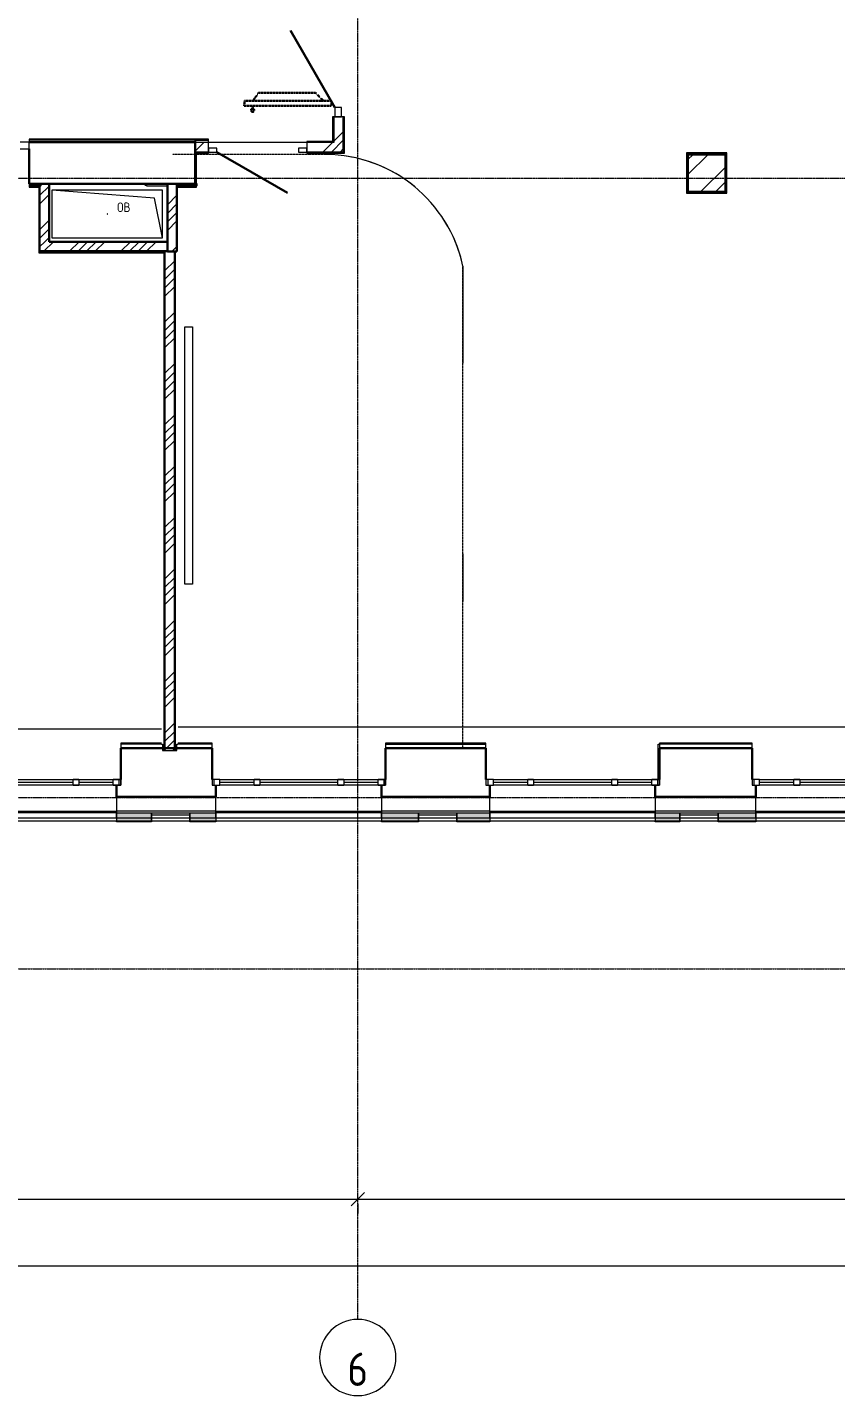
# Model space of a CAD drawing. Header units: millimetres. Extents: x -42533 to 645315, y 3457 to 82611.
# Drawn here: x 431186 to 439662, y 22163 to 36522 of the extents above; entities that cross this region are included whole.
import ezdxf

# ---------------------------------------------------------------- set-up
doc = ezdxf.new("R2010")
doc.units = ezdxf.units.MM
doc.linetypes.add('ADSK_Линия сетки', pattern=[25, 20, -2.5, 0, -2.5])
doc.linetypes.add('ADSK_Штриховая_ш3 п1_5', pattern=[4.5, 3, -1.5])
for name, color, linetype, lineweight in [('_ Окна', 7, 'Continuous', 9), ('Аннотация', 7, 'Continuous', 18), ('Двери', 7, 'Continuous', 9), ('Несущие колонны', 7, 'Continuous', 18), ('Обобщенные модели', 7, 'Continuous', 18), ('Ограждение', 7, 'Continuous', 9), ('Окна', 7, 'Continuous', 9), ('Оси', 253, 'Continuous', 9), ('Перекрытие', 7, 'Continuous', 18), ('Размеры', 7, 'Continuous', 9), ('Стены наружные', 7, 'Continuous', 18), ('Стены несущие', 7, 'Continuous', 30), ('Стены отделка', 7, 'Continuous', 30), ('Стены штриховка', 7, 'Continuous', 9), ('ШТРИХОВКА', 252, 'Continuous', 15)]:
    doc.layers.add(name, color=color, linetype=linetype, lineweight=lineweight)
doc.layers.add('Линии', color=7, linetype='Continuous', lineweight=9, true_color=0x00a600)
doc.styles.add('GOST Common', font='GOST_Common.ttf', dxfattribs={"width": 0.9, "height": 350})
doc.styles.add('GOST Common_1', font='GOST_Common.ttf', dxfattribs={"width": 0.9, "height": 250})
doc.styles.add('GOST Common_4', font='GOST_Common.ttf', dxfattribs={"width": 0.9, "height": 200})
doc.dimstyles.new('ADSK_Основной_2_5_мм', dxfattribs={"dimscale": 304.8, "dimtxt": 251.428749, "dimasz": 0.463911, "dimexe": 0.492126, "dimexo": 0.492126, "dimgap": 0.098425, "dimtad": 1, "dimrnd": 0.01, "dimdsep": 46, "dimtxsty": 'GOST Common_1', "dimblk1": 'OBLIQUE', "dimblk2": 'OBLIQUE', "dimsah": 1, "dimcen": 0.09, "dimdle": 0.492126, "dimazin": 2, "dimtfac": 1, "dimtdec": 4, "dimtix": 1, "dimtmove": 0, "dimatfit": 3, "dimfxl": 1, "dimtvp": 1, "dimtolj": 1, "dimtzin": 0, "dimlwd": 20, "dimlwe": 20, "dimarcsym": 2})
pattern_1 = [(45, (591.94, 243.9), (-269.408, 269.408), []), (45, (681.74, 243.9), (-269.408, 269.408), []), (45, (771.54, 243.9), (-269.408, 269.408), []), (45, (861.35, 243.9), (-269.408, 269.408), [])]

# ---------------------------------------------------------------- blocks, each defined once
blk = doc.blocks.new('ADSK_КолоннаЖБ_Прямоугольная - 400x400 мм-2911095-План 4-го этажа')
at = {"layer": 'Несущие колонны', "lineweight": 40}
for p, q in [((-200, 200), (200, 200)), ((-200, -200), (-200, 200)), ((200, -200), (-200, -200))]:
    blk.add_line(p, q, dxfattribs=at)
blk = doc.blocks.new('_Oblique')
at = {"color": 0, "linetype": 'ByBlock', "lineweight": -2}
blk.add_line((-0.5, -0.5), (0.5, 0.5), dxfattribs=at)
blk = doc.blocks.new('*D1130')
at = {"layer": 'Defpoints', "color": 0, "transparency": 16777216}
for p in [(10657, -1991), (18557, -1991), (18557, -2091)]:
    blk.add_point(p, dxfattribs=at)
at = {"layer": 'Размеры', "color": 0, "lineweight": 20, "transparency": 16777216}
for p, q in [((10507, -2091), (18707, -2091)), ((10657, -2141), (10657, -2241)), ((18557, -2141), (18557, -2241))]:
    blk.add_line(p, q, dxfattribs=at)
at = {"layer": 'Размеры', "color": 0, "lineweight": 20, "transparency": 16777216, "xscale": 141.4, "yscale": 141.4, "zscale": 141.4, "rotation": 180}
blk.add_blockref('_Oblique', (10657, -2091), dxfattribs=at)
at = {"layer": 'Размеры', "color": 0, "lineweight": 20, "transparency": 16777216, "xscale": 141.4, "yscale": 141.4, "zscale": 141.4}
blk.add_blockref('_Oblique', (18557, -2091), dxfattribs=at)
at = {"layer": 'Размеры', "color": 0, "lineweight": 20, "transparency": 16777216, "insert": (14607, -1936), "char_height": 250, "width": 756.84, "attachment_point": 5, "style": 'GOST Common_1'}
blk.add_mtext('\\A1;7900', dxfattribs=at)
blk = doc.blocks.new('*D1131')
at = {"layer": 'Defpoints', "color": 0, "transparency": 16777216}
for p in [(18557, -1991), (31057, -1991), (31057, -2091)]:
    blk.add_point(p, dxfattribs=at)
at = {"layer": 'Размеры', "color": 0, "lineweight": 20, "transparency": 16777216}
for p, q in [((18407, -2091), (31207, -2091)), ((18557, -2141), (18557, -2241)), ((31057, -2141), (31057, -2241))]:
    blk.add_line(p, q, dxfattribs=at)
at = {"layer": 'Размеры', "color": 0, "lineweight": 20, "transparency": 16777216, "xscale": 141.4, "yscale": 141.4, "zscale": 141.4, "rotation": 180}
blk.add_blockref('_Oblique', (18557, -2091), dxfattribs=at)
at = {"layer": 'Размеры', "color": 0, "lineweight": 20, "transparency": 16777216, "xscale": 141.4, "yscale": 141.4, "zscale": 141.4}
blk.add_blockref('_Oblique', (31057, -2091), dxfattribs=at)
at = {"layer": 'Размеры', "color": 0, "lineweight": 20, "transparency": 16777216, "insert": (24807, -1936), "char_height": 250, "width": 889.8, "attachment_point": 5, "style": 'GOST Common_1'}
blk.add_mtext('\\A1;12500', dxfattribs=at)
blk = doc.blocks.new('*D1137')
at = {"layer": 'Defpoints', "color": 0, "transparency": 16777216}
for p in [(-5993, -2691), (55857, -2691), (55857, -2791)]:
    blk.add_point(p, dxfattribs=at)
at = {"layer": 'Размеры', "color": 0, "lineweight": 20, "transparency": 16777216}
for p, q in [((-6143, -2791), (56007, -2791)), ((-5993, -2841), (-5993, -2941)), ((55857, -2841), (55857, -2941))]:
    blk.add_line(p, q, dxfattribs=at)
at = {"layer": 'Размеры', "color": 0, "lineweight": 20, "transparency": 16777216, "xscale": 141.4, "yscale": 141.4, "zscale": 141.4, "rotation": 180}
blk.add_blockref('_Oblique', (-5993, -2791), dxfattribs=at)
at = {"layer": 'Размеры', "color": 0, "lineweight": 20, "transparency": 16777216, "xscale": 141.4, "yscale": 141.4, "zscale": 141.4}
blk.add_blockref('_Oblique', (55857, -2791), dxfattribs=at)
at = {"layer": 'Размеры', "color": 0, "lineweight": 20, "transparency": 16777216, "insert": (24932, -2636), "char_height": 250, "width": 889.8, "attachment_point": 5, "style": 'GOST Common_1'}
blk.add_mtext('\\A1;61850', dxfattribs=at)
blk = doc.blocks.new('План 4 этажа')
at = {"layer": 'Несущие колонны', "lineweight": 9}
h = blk.add_hatch(dxfattribs=at)
h.set_pattern_fill('FP_2', color=8, style=0, pattern_type=2)
h.set_pattern_definition([(45, (591.94, 243.9), (-235.7317, 235.7317), []), (45, (749.1, 243.9), (-235.7317, 235.7317), [])])
h.paths.add_polyline_path([(22414.809, 8476.69), (22414.809, 8876.69), (22014.809, 8876.69), (22014.809, 8476.69), (22159.253, 8476.69)])
at = {"layer": 'Ограждение', "transparency": 33554432}
for points in [[(16025.947, 1874.938), (16394.439, 1874.938), (16394.439, 1961.126), (16025.947, 1961.126), (16025.947, 1877.133)], [(16394.439, 1961.126), (16394.439, 1962.133), (16088.741, 1961.126)], [(16794.439, 1874.938), (17068.521, 1874.938), (17068.521, 1961.126), (16794.439, 1961.126), (16794.439, 1877.133)], [(18803.521, 1874.938), (19194.439, 1874.938), (19194.439, 1961.126), (18803.521, 1961.126), (18803.521, 1877.133)], [(19627.698, 1874.938), (19940.95, 1874.938), (19940.95, 1961.126), (19594.439, 1961.126), (19594.439, 1874.938)], [(19594.439, 1869.348), (19940.95, 1869.348), (19940.95, 1870.615), (19594.439, 1870.615)], [(21675.078, 1874.938), (21934.439, 1874.938), (21934.439, 1961.126), (21675.078, 1961.126), (21675.078, 1877.133)], [(22731.081, 1874.938), (22731.081, 1961.126), (22334.439, 1961.126), (22334.439, 1874.938), (22713.126, 1874.938)], [(22334.439, 1869.348), (22731.081, 1869.348), (22731.081, 1870.615), (22334.439, 1870.615)]]:
    blk.add_hatch(color=8, dxfattribs=at).paths.add_polyline_path(points)
h = blk.add_hatch(color=8, dxfattribs=at)
h.paths.add_polyline_path([(16025.947, 1869.348), (16394.439, 1869.348), (16394.439, 1870.615), (16025.947, 1870.615)])
h.paths.add_polyline_path([(16394.439, 1873.194), (16394.439, 1873.642), (16025.947, 1873.194)])
h = blk.add_hatch(color=8, dxfattribs=at)
h.paths.add_polyline_path([(16794.439, 1869.348), (17068.521, 1869.348), (17068.521, 1870.615), (16794.439, 1870.615)])
h.paths.add_polyline_path([(17068.521, 1873.194), (17068.521, 1873.642), (16794.439, 1873.194)])
h = blk.add_hatch(color=8, dxfattribs=at)
h.paths.add_polyline_path([(18803.521, 1869.348), (19194.439, 1869.348), (19194.439, 1870.615), (18803.521, 1870.615)])
h.paths.add_polyline_path([(19194.439, 1873.194), (19194.439, 1873.642), (18803.521, 1873.194)])
h = blk.add_hatch(color=8, dxfattribs=at)
h.paths.add_polyline_path([(21675.078, 1869.348), (21934.439, 1869.348), (21934.439, 1870.615), (21675.078, 1870.615)])
h.paths.add_polyline_path([(21934.439, 1873.194), (21934.439, 1873.642), (21675.078, 1873.194)])
at = {"layer": 'Стены штриховка'}
h = blk.add_hatch(dxfattribs=at)
h.set_pattern_fill('ANSI34', color=8, scale=20)
h.set_pattern_definition(pattern_1)
h.paths.add_polyline_path([(16990.788, 8997.14), (16855.788, 8997.14), (16855.788, 8897.14), (16990.788, 8897.14), (16990.788, 8937.14)])
h.paths.add_polyline_path([(18404.505, 8897.14), (18404.505, 9268.652), (18304.505, 9268.652), (18304.505, 8997.14), (18020.788, 8997.14), (18020.788, 8897.14)])
at = {"layer": 'Стены штриховка', "lineweight": 9}
h = blk.add_hatch(dxfattribs=at)
h.set_pattern_fill('ANSI34', color=8, scale=20)
h.set_pattern_definition(pattern_1)
h.paths.add_polyline_path([(15219.253, 7956.544), (15319.253, 7956.544), (15319.253, 8562.14), (15219.253, 8562.14), (15219.253, 8117.051)])
h = blk.add_hatch(dxfattribs=at)
h.set_pattern_fill('ANSI34', color=8, scale=20)
h.set_pattern_definition(pattern_1)
h.paths.add_polyline_path([(16611.939, 7852.14), (16659.253, 7852.14), (16659.253, 8562.14), (16559.253, 8562.14), (16559.253, 7852.14)])
h = blk.add_hatch(dxfattribs=at)
h.set_pattern_fill('ANSI34', color=8, scale=20)
h.set_pattern_definition(pattern_1)
h.paths.add_polyline_path([(16559.253, 7856.544), (16559.253, 7956.544), (15219.253, 7956.544), (15219.253, 7856.544), (16542.271, 7856.544)])
at = {"layer": 'Стены штриховка'}
h = blk.add_hatch(dxfattribs=at)
h.set_pattern_fill('ANSI34', color=8, scale=20)
h.set_pattern_definition([(45, (-7388.25, 219.1), (-269.4077, 269.4077), []), (45, (-7298.44, 219.1), (-269.4077, 269.4077), []), (45, (-7208.64, 219.1), (-269.4077, 269.4077), []), (45, (-7118.84, 219.1), (-269.4077, 269.4077), [])])
h.paths.add_polyline_path([(16634.253, 2617.329), (16634.253, 7852.14), (16534.253, 7852.14), (16534.253, 2617.329)])
at = {"layer": '_ Окна', "color": 8, "lineweight": 18}
for p, q in [((15570.947, 2252.133), (15570.947, 2312.133)), ((15570.947, 2312.133), (15630.947, 2312.133)), ((15630.947, 2312.133), (15630.947, 2252.133)), ((15990.947, 2252.133), (15990.947, 2312.133)), ((15990.947, 2312.133), (16070.947, 2312.133)), ((16070.947, 2312.133), (16070.947, 2252.133)), ((17108.521, 2312.133), (17028.521, 2312.133)), ((17028.521, 2312.133), (17028.521, 2252.133)), ((17108.521, 2252.133), (17108.521, 2312.133)), ((17468.521, 2252.133), (17468.521, 2312.133)), ((17468.521, 2312.133), (17528.521, 2312.133)), ((17528.521, 2312.133), (17528.521, 2252.133)), ((18348.521, 2252.133), (18348.521, 2312.133)), ((18348.521, 2312.133), (18408.521, 2312.133)), ((18408.521, 2312.133), (18408.521, 2252.133)), ((18768.521, 2252.133), (18768.521, 2312.133)), ((18768.521, 2312.133), (18848.521, 2312.133)), ((18848.521, 2312.133), (18848.521, 2252.133)), ((19980.95, 2312.133), (19900.95, 2312.133)), ((19900.95, 2312.133), (19900.95, 2252.133)), ((19980.95, 2252.133), (19980.95, 2312.133)), ((20340.95, 2252.133), (20340.95, 2312.133)), ((20340.95, 2312.133), (20400.95, 2312.133)), ((20400.95, 2312.133), (20400.95, 2252.133)), ((21220.95, 2252.133), (21220.95, 2312.133)), ((21220.95, 2312.133), (21280.95, 2312.133)), ((21280.95, 2312.133), (21280.95, 2252.133)), ((21640.95, 2252.133), (21640.95, 2312.133)), ((21640.95, 2312.133), (21720.95, 2312.133)), ((21720.95, 2312.133), (21720.95, 2252.133)), ((22771.081, 2312.133), (22691.081, 2312.133)), ((22691.081, 2312.133), (22691.081, 2252.133)), ((22771.081, 2252.133), (22771.081, 2312.133)), ((23131.081, 2252.133), (23131.081, 2312.133)), ((23131.081, 2312.133), (23191.081, 2312.133)), ((23191.081, 2312.133), (23191.081, 2252.133)), ((15630.947, 2252.133), (15570.947, 2252.133)), ((16070.947, 2252.133), (15990.947, 2252.133)), ((17028.521, 2252.133), (17108.521, 2252.133)), ((17528.521, 2252.133), (17468.521, 2252.133)), ((18408.521, 2252.133), (18348.521, 2252.133)), ((18848.521, 2252.133), (18768.521, 2252.133)), ((19900.95, 2252.133), (19980.95, 2252.133)), ((20400.95, 2252.133), (20340.95, 2252.133)), ((21280.95, 2252.133), (21220.95, 2252.133)), ((21720.95, 2252.133), (21640.95, 2252.133)), ((22691.081, 2252.133), (22771.081, 2252.133)), ((23191.081, 2252.133), (23131.081, 2252.133))]:
    blk.add_line(p, q, dxfattribs=at)
at = {"layer": '_ Окна', "color": 8}
for p, q in [((16050.947, 2312.133), (16050.947, 2252.133)), ((17048.521, 2312.133), (17048.521, 2252.133)), ((18828.521, 2312.133), (18828.521, 2252.133)), ((19920.95, 2312.133), (19920.95, 2252.133)), ((21700.95, 2312.133), (21700.95, 2252.133)), ((22711.081, 2312.133), (22711.081, 2252.133)), ((15570.947, 2282.133), (14750.947, 2282.133)), ((15990.947, 2282.133), (15630.947, 2282.133)), ((17468.521, 2282.133), (17108.521, 2282.133)), ((18348.521, 2282.133), (17528.521, 2282.133)), ((18768.521, 2282.133), (18408.521, 2282.133)), ((20340.95, 2282.133), (19980.95, 2282.133)), ((21220.95, 2282.133), (20400.95, 2282.133)), ((21640.95, 2282.133), (21280.95, 2282.133)), ((23131.081, 2282.133), (22771.081, 2282.133)), ((24011.081, 2282.133), (23191.081, 2282.133))]:
    blk.add_line(p, q, dxfattribs=at)
at = {"layer": 'Двери', "color": 8, "lineweight": 30}
for p, q in [((18317.289, 9363.652), (17849.789, 10173.385)), ((17077.788, 8897.14), (17819.106, 8469.14))]:
    blk.add_line(p, q, dxfattribs=at)
at = {"layer": 'Двери', "color": 8}
for p, q in [((18387.289, 9363.652), (18317.289, 9363.652)), ((18317.289, 9363.652), (18317.289, 9268.652)), ((18387.289, 9268.652), (18387.289, 9363.652)), ((18317.289, 9268.652), (18387.289, 9268.652)), ((15111.055, 9002.14), (15016.055, 9002.14)), ((15016.055, 8932.14), (15111.055, 8932.14)), ((15111.055, 8932.14), (15111.055, 9002.14)), ((17077.788, 8937.14), (16990.788, 8937.14)), ((16990.788, 8937.14), (16990.788, 8897.14)), ((17077.788, 8897.14), (17077.788, 8937.14)), ((18020.788, 8937.14), (17933.788, 8937.14)), ((17933.788, 8937.14), (17933.788, 8897.14)), ((18020.788, 8897.14), (18020.788, 8937.14)), ((16990.788, 8897.14), (17077.788, 8897.14)), ((17933.788, 8897.14), (18020.788, 8897.14))]:
    blk.add_line(p, q, dxfattribs=at)
at = {"layer": 'Линии', "color": 8, "linetype": 'ADSK_Штриховая_ш3 п1_5', "lineweight": 30}
for p, q in [((17456.067, 9433.69), (17515.585, 9518.69)), ((17515.585, 9518.69), (18113.482, 9518.69)), ((18113.482, 9518.69), (18198.482, 9433.69)), ((17367.145, 9433.69), (17366.419, 9380.69)), ((17366.419, 9380.69), (18279.505, 9380.69)), ((18280.231, 9433.69), (17367.145, 9433.69)), ((17458.851, 9380.69), (17453.703, 9335.985)), ((18279.505, 9380.69), (18280.231, 9433.69))]:
    blk.add_line(p, q, dxfattribs=at)
at = {"layer": 'Линии', "color": 8, "linetype": 'ADSK_Штриховая_ш3 п1_5'}
for p, q in [((18220.886, 8872.14), (16611.939, 8872.14)), ((19659.172, 2642.133), (19659.172, 7699.8))]:
    blk.add_line(p, q, dxfattribs=at)
at = {"layer": 'Линии', "color": 8}
for p, q in [((16744.45, 7063.205), (16824.45, 7063.205)), ((16744.45, 4363.205), (16744.45, 7063.205)), ((16824.45, 7063.205), (16824.45, 4363.205)), ((16824.45, 4363.205), (16744.45, 4363.205))]:
    blk.add_line(p, q, dxfattribs=at)
at = {"layer": 'Линии', "color": 8, "linetype": 'ADSK_Штриховая_ш3 п1_5', "lineweight": 30}
blk.add_circle((17453.703, 9335.985), 17, dxfattribs=at)
at = {"layer": 'Несущие колонны', "color": 8, "lineweight": 40}
for p, q in [((22414.809, 8876.69), (22014.809, 8876.69)), ((22014.809, 8876.69), (22014.809, 8476.69)), ((22414.809, 8476.69), (22414.809, 8876.69)), ((22014.809, 8476.69), (22414.809, 8476.69))]:
    blk.add_line(p, q, dxfattribs=at)
at = {"layer": 'Обобщенные модели', "color": 8}
for p, q in [((15349.253, 8496.544), (15349.253, 7996.544)), ((16509.253, 8496.544), (15349.253, 8496.544)), ((16425.919, 8413.211), (15349.253, 8496.544)), ((15349.253, 8496.544), (15349.253, 7996.544)), ((16509.253, 8496.544), (15349.253, 8496.544)), ((16509.253, 7996.544), (16509.253, 8496.544)), ((16509.253, 7996.544), (16509.253, 8496.544)), ((16509.253, 7996.544), (16425.919, 8413.211)), ((15349.253, 7996.544), (16509.253, 7996.544)), ((15349.253, 7996.544), (16509.253, 7996.544))]:
    blk.add_line(p, q, dxfattribs=at)
for start, end in [(0, 180), (60, 180), (180, 0), (180, 285), (15, 30)]:
    blk.add_arc((15929.253, 8246.544), 2.5, start, end, dxfattribs=at)
at = {"layer": 'Ограждение', "color": 8}
for p, q in [((16025.947, 1961.126), (16025.947, 1962.133)), ((16025.947, 1961.126), (16025.947, 1912.133)), ((16025.947, 1912.133), (16025.947, 1961.126)), ((16394.439, 1961.126), (16025.947, 1961.126)), ((16394.439, 1961.126), (16025.947, 1961.126)), ((16025.947, 1877.133), (16025.947, 1870.665)), ((16025.947, 1869.342), (16025.947, 1877.133)), ((16025.947, 1870.665), (16025.947, 1874.938)), ((16025.947, 1874.938), (16025.947, 1873.642)), ((16394.439, 1874.938), (16025.947, 1874.938)), ((16025.947, 1873.642), (16025.947, 1870.665)), ((16025.947, 1870.665), (16025.947, 1873.642)), ((16025.947, 1873.642), (16025.947, 1870.665)), ((16394.439, 1873.642), (16025.947, 1873.642)), ((16025.947, 1872.868), (16025.947, 1873.194)), ((16394.439, 1873.194), (16025.947, 1873.194)), ((16025.947, 1870.951), (16025.947, 1872.868)), ((16025.947, 1872.868), (16025.947, 1870.951)), ((16394.439, 1872.868), (16025.947, 1872.868)), ((16025.947, 1870.615), (16025.947, 1870.951)), ((16394.439, 1870.951), (16025.947, 1870.951)), ((16025.947, 1869.348), (16025.947, 1870.665)), ((16025.947, 1870.665), (16025.947, 1869.342)), ((16394.439, 1870.665), (16025.947, 1870.665)), ((16394.439, 1870.615), (16025.947, 1870.615)), ((16025.947, 1870.336), (16025.947, 1869.348)), ((16394.439, 1870.336), (16025.947, 1870.336)), ((16394.439, 1869.348), (16025.947, 1869.348)), ((16394.439, 1869.342), (16025.947, 1869.342)), ((16394.439, 1942.133), (16394.439, 1961.126)), ((16394.439, 1942.133), (16394.439, 1869.342)), ((16394.439, 1870.665), (16394.439, 1942.133)), ((16394.439, 1873.642), (16394.439, 1874.938)), ((16394.439, 1874.938), (16394.439, 1870.665)), ((16394.439, 1870.665), (16394.439, 1873.642)), ((16394.439, 1873.642), (16394.439, 1870.665)), ((16394.439, 1870.665), (16394.439, 1873.642)), ((16394.439, 1873.194), (16394.439, 1872.868)), ((16394.439, 1870.951), (16394.439, 1872.868)), ((16394.439, 1872.868), (16394.439, 1870.951)), ((16394.439, 1870.951), (16394.439, 1870.615)), ((16394.439, 1869.342), (16394.439, 1870.665)), ((16394.439, 1870.665), (16394.439, 1869.348)), ((16394.439, 1869.348), (16394.439, 1870.336)), ((16794.439, 1961.126), (16794.439, 1942.133)), ((17068.521, 1961.126), (16794.439, 1961.126)), ((17068.521, 1961.126), (16794.439, 1961.126)), ((16794.439, 1942.133), (16794.439, 1870.665)), ((16794.439, 1869.342), (16794.439, 1942.133)), ((16794.439, 1870.665), (16794.439, 1874.938)), ((16794.439, 1874.938), (16794.439, 1873.642)), ((17068.521, 1874.938), (16794.439, 1874.938)), ((16794.439, 1873.642), (16794.439, 1870.665)), ((16794.439, 1870.665), (16794.439, 1873.642)), ((16794.439, 1873.642), (16794.439, 1870.665)), ((17068.521, 1873.642), (16794.439, 1873.642)), ((16794.439, 1872.868), (16794.439, 1873.194)), ((17068.521, 1873.194), (16794.439, 1873.194)), ((16794.439, 1870.951), (16794.439, 1872.868)), ((16794.439, 1872.868), (16794.439, 1870.951)), ((17068.521, 1872.868), (16794.439, 1872.868)), ((16794.439, 1870.615), (16794.439, 1870.951)), ((17068.521, 1870.951), (16794.439, 1870.951)), ((16794.439, 1869.348), (16794.439, 1870.665)), ((16794.439, 1870.665), (16794.439, 1869.342)), ((17068.521, 1870.665), (16794.439, 1870.665)), ((17068.521, 1870.615), (16794.439, 1870.615)), ((16794.439, 1870.336), (16794.439, 1869.348)), ((17068.521, 1870.336), (16794.439, 1870.336)), ((17068.521, 1869.348), (16794.439, 1869.348)), ((17068.521, 1869.342), (16794.439, 1869.342)), ((17057.521, 1962.133), (17068.521, 1962.133)), ((17068.521, 1962.133), (17068.521, 1961.126)), ((17068.521, 1961.126), (17068.521, 1912.133)), ((17068.521, 1912.133), (17068.521, 1961.126)), ((17068.521, 1877.133), (17068.521, 1869.342)), ((17068.521, 1870.665), (17068.521, 1877.133)), ((17068.521, 1873.642), (17068.521, 1874.938)), ((17068.521, 1874.938), (17068.521, 1870.665)), ((17068.521, 1870.665), (17068.521, 1873.642)), ((17068.521, 1873.642), (17068.521, 1870.665)), ((17068.521, 1870.665), (17068.521, 1873.642)), ((17068.521, 1873.194), (17068.521, 1872.868)), ((17068.521, 1870.951), (17068.521, 1872.868)), ((17068.521, 1872.868), (17068.521, 1870.951)), ((17068.521, 1870.951), (17068.521, 1870.615)), ((17068.521, 1869.342), (17068.521, 1870.665)), ((17068.521, 1870.665), (17068.521, 1869.348)), ((17068.521, 1869.348), (17068.521, 1870.336)), ((18803.521, 1961.126), (18803.521, 1962.133)), ((18803.521, 1962.133), (18817.521, 1962.133)), ((18803.521, 1961.126), (18803.521, 1912.133)), ((18803.521, 1912.133), (18803.521, 1961.126)), ((19194.439, 1961.126), (18803.521, 1961.126)), ((19194.439, 1961.126), (18803.521, 1961.126)), ((18803.521, 1877.133), (18803.521, 1870.665)), ((18803.521, 1869.342), (18803.521, 1877.133)), ((18803.521, 1870.665), (18803.521, 1874.938)), ((18803.521, 1874.938), (18803.521, 1873.642)), ((19194.439, 1874.938), (18803.521, 1874.938)), ((18803.521, 1873.642), (18803.521, 1870.665)), ((18803.521, 1870.665), (18803.521, 1873.642)), ((18803.521, 1873.642), (18803.521, 1870.665)), ((19194.439, 1873.642), (18803.521, 1873.642)), ((18803.521, 1872.868), (18803.521, 1873.194)), ((19194.439, 1873.194), (18803.521, 1873.194)), ((18803.521, 1870.951), (18803.521, 1872.868)), ((18803.521, 1872.868), (18803.521, 1870.951)), ((19194.439, 1872.868), (18803.521, 1872.868)), ((18803.521, 1870.615), (18803.521, 1870.951)), ((19194.439, 1870.951), (18803.521, 1870.951)), ((18803.521, 1869.348), (18803.521, 1870.665)), ((18803.521, 1870.665), (18803.521, 1869.342)), ((19194.439, 1870.665), (18803.521, 1870.665)), ((19194.439, 1870.615), (18803.521, 1870.615)), ((18803.521, 1870.336), (18803.521, 1869.348)), ((19194.439, 1870.336), (18803.521, 1870.336)), ((19194.439, 1869.348), (18803.521, 1869.348)), ((19194.439, 1869.342), (18803.521, 1869.342)), ((19194.439, 1942.133), (19194.439, 1961.126)), ((19194.439, 1942.133), (19194.439, 1869.342)), ((19194.439, 1870.665), (19194.439, 1942.133)), ((19194.439, 1873.642), (19194.439, 1874.938)), ((19194.439, 1874.938), (19194.439, 1870.665)), ((19194.439, 1870.665), (19194.439, 1873.642)), ((19194.439, 1873.642), (19194.439, 1870.665)), ((19194.439, 1870.665), (19194.439, 1873.642)), ((19194.439, 1873.194), (19194.439, 1872.868)), ((19194.439, 1870.951), (19194.439, 1872.868)), ((19194.439, 1872.868), (19194.439, 1870.951)), ((19194.439, 1870.951), (19194.439, 1870.615)), ((19194.439, 1869.342), (19194.439, 1870.665)), ((19194.439, 1870.665), (19194.439, 1869.348)), ((19194.439, 1869.348), (19194.439, 1870.336)), ((19594.439, 1961.126), (19594.439, 1942.133)), ((19940.95, 1961.126), (19594.439, 1961.126)), ((19940.95, 1961.126), (19594.439, 1961.126)), ((19594.439, 1942.133), (19594.439, 1870.665)), ((19594.439, 1869.342), (19594.439, 1942.133)), ((19594.439, 1870.665), (19594.439, 1874.938)), ((19594.439, 1874.938), (19594.439, 1873.642)), ((19940.95, 1874.938), (19594.439, 1874.938)), ((19594.439, 1873.642), (19594.439, 1870.665)), ((19594.439, 1870.665), (19594.439, 1873.642)), ((19594.439, 1873.642), (19594.439, 1870.665)), ((19940.95, 1873.642), (19594.439, 1873.642)), ((19594.439, 1872.868), (19594.439, 1873.194)), ((19940.95, 1873.194), (19594.439, 1873.194)), ((19594.439, 1870.951), (19594.439, 1872.868)), ((19594.439, 1872.868), (19594.439, 1870.951)), ((19940.95, 1872.868), (19594.439, 1872.868)), ((19594.439, 1870.615), (19594.439, 1870.951)), ((19940.95, 1870.951), (19594.439, 1870.951)), ((19594.439, 1869.348), (19594.439, 1870.665)), ((19594.439, 1870.665), (19594.439, 1869.342)), ((19940.95, 1870.665), (19594.439, 1870.665)), ((19940.95, 1870.615), (19594.439, 1870.615)), ((19594.439, 1870.336), (19594.439, 1869.348)), ((19940.95, 1870.336), (19594.439, 1870.336)), ((19940.95, 1869.348), (19594.439, 1869.348)), ((19940.95, 1869.342), (19594.439, 1869.342)), ((19940.95, 1962.133), (19940.95, 1961.126)), ((19940.95, 1961.126), (19940.95, 1912.133)), ((19940.95, 1912.133), (19940.95, 1961.126)), ((19940.95, 1877.133), (19940.95, 1869.342)), ((19940.95, 1870.665), (19940.95, 1877.133)), ((19940.95, 1873.642), (19940.95, 1874.938)), ((19940.95, 1874.938), (19940.95, 1870.665)), ((19940.95, 1870.665), (19940.95, 1873.642)), ((19940.95, 1873.642), (19940.95, 1870.665)), ((19940.95, 1870.665), (19940.95, 1873.642)), ((19940.95, 1873.194), (19940.95, 1872.868)), ((19940.95, 1870.951), (19940.95, 1872.868)), ((19940.95, 1872.868), (19940.95, 1870.951)), ((19940.95, 1870.951), (19940.95, 1870.615)), ((19940.95, 1869.342), (19940.95, 1870.665)), ((19940.95, 1870.665), (19940.95, 1869.348)), ((19940.95, 1869.348), (19940.95, 1870.336)), ((21675.078, 1961.126), (21675.078, 1962.133)), ((21675.078, 1961.126), (21675.078, 1912.133)), ((21675.078, 1912.133), (21675.078, 1961.126)), ((21934.439, 1961.126), (21675.078, 1961.126)), ((21934.439, 1961.126), (21675.078, 1961.126)), ((21675.078, 1877.133), (21675.078, 1870.665)), ((21675.078, 1869.342), (21675.078, 1877.133)), ((21675.078, 1870.665), (21675.078, 1874.938)), ((21675.078, 1874.938), (21675.078, 1873.642)), ((21934.439, 1874.938), (21675.078, 1874.938)), ((21675.078, 1873.642), (21675.078, 1870.665)), ((21675.078, 1870.665), (21675.078, 1873.642)), ((21675.078, 1873.642), (21675.078, 1870.665)), ((21934.439, 1873.642), (21675.078, 1873.642)), ((21675.078, 1872.868), (21675.078, 1873.194)), ((21934.439, 1873.194), (21675.078, 1873.194)), ((21675.078, 1870.951), (21675.078, 1872.868)), ((21675.078, 1872.868), (21675.078, 1870.951)), ((21934.439, 1872.868), (21675.078, 1872.868)), ((21675.078, 1870.615), (21675.078, 1870.951)), ((21934.439, 1870.951), (21675.078, 1870.951)), ((21675.078, 1869.348), (21675.078, 1870.665)), ((21675.078, 1870.665), (21675.078, 1869.342)), ((21934.439, 1870.665), (21675.078, 1870.665)), ((21934.439, 1870.615), (21675.078, 1870.615)), ((21675.078, 1870.336), (21675.078, 1869.348)), ((21934.439, 1870.336), (21675.078, 1870.336)), ((21934.439, 1869.348), (21675.078, 1869.348)), ((21934.439, 1869.342), (21675.078, 1869.342)), ((21934.439, 1942.133), (21934.439, 1961.126)), ((21934.439, 1942.133), (21934.439, 1869.342)), ((21934.439, 1870.665), (21934.439, 1942.133)), ((21934.439, 1873.642), (21934.439, 1874.938)), ((21934.439, 1874.938), (21934.439, 1870.665)), ((21934.439, 1870.665), (21934.439, 1873.642)), ((21934.439, 1873.642), (21934.439, 1870.665)), ((21934.439, 1870.665), (21934.439, 1873.642)), ((21934.439, 1873.194), (21934.439, 1872.868)), ((21934.439, 1870.951), (21934.439, 1872.868)), ((21934.439, 1872.868), (21934.439, 1870.951)), ((21934.439, 1870.951), (21934.439, 1870.615)), ((21934.439, 1869.342), (21934.439, 1870.665)), ((21934.439, 1870.665), (21934.439, 1869.348)), ((21934.439, 1869.348), (21934.439, 1870.336)), ((22334.439, 1961.126), (22334.439, 1942.133)), ((22731.081, 1961.126), (22334.439, 1961.126)), ((22731.081, 1961.126), (22334.439, 1961.126)), ((22334.439, 1942.133), (22334.439, 1870.665)), ((22334.439, 1869.342), (22334.439, 1942.133)), ((22334.439, 1870.665), (22334.439, 1874.938)), ((22334.439, 1874.938), (22334.439, 1873.642)), ((22731.081, 1874.938), (22334.439, 1874.938)), ((22334.439, 1873.642), (22334.439, 1870.665)), ((22334.439, 1870.665), (22334.439, 1873.642)), ((22334.439, 1873.642), (22334.439, 1870.665)), ((22731.081, 1873.642), (22334.439, 1873.642)), ((22334.439, 1872.868), (22334.439, 1873.194)), ((22731.081, 1873.194), (22334.439, 1873.194)), ((22334.439, 1870.951), (22334.439, 1872.868)), ((22334.439, 1872.868), (22334.439, 1870.951)), ((22731.081, 1872.868), (22334.439, 1872.868)), ((22334.439, 1870.615), (22334.439, 1870.951)), ((22731.081, 1870.951), (22334.439, 1870.951)), ((22334.439, 1869.348), (22334.439, 1870.665)), ((22334.439, 1870.665), (22334.439, 1869.342)), ((22731.081, 1870.665), (22334.439, 1870.665)), ((22731.081, 1870.615), (22334.439, 1870.615)), ((22334.439, 1870.336), (22334.439, 1869.348)), ((22731.081, 1870.336), (22334.439, 1870.336)), ((22731.081, 1869.348), (22334.439, 1869.348)), ((22731.081, 1869.342), (22334.439, 1869.342)), ((22720.081, 1962.133), (22731.081, 1962.133)), ((22731.081, 1962.133), (22731.081, 1961.126)), ((22731.081, 1961.126), (22731.081, 1912.133)), ((22731.081, 1912.133), (22731.081, 1961.126)), ((22731.081, 1877.133), (22731.081, 1869.342)), ((22731.081, 1870.665), (22731.081, 1877.133)), ((22731.081, 1873.642), (22731.081, 1874.938)), ((22731.081, 1874.938), (22731.081, 1870.665)), ((22731.081, 1870.665), (22731.081, 1873.642)), ((22731.081, 1873.642), (22731.081, 1870.665)), ((22731.081, 1870.665), (22731.081, 1873.642)), ((22731.081, 1873.194), (22731.081, 1872.868)), ((22731.081, 1870.951), (22731.081, 1872.868)), ((22731.081, 1872.868), (22731.081, 1870.951)), ((22731.081, 1870.951), (22731.081, 1870.615)), ((22731.081, 1869.342), (22731.081, 1870.665)), ((22731.081, 1870.665), (22731.081, 1869.348)), ((22731.081, 1869.348), (22731.081, 1870.336))]:
    blk.add_line(p, q, dxfattribs=at)
at = {"layer": 'Окна', "color": 8}
for p, q in [((14750.947, 2312.133), (15570.947, 2312.133)), ((15630.947, 2312.133), (15570.947, 2312.133)), ((15630.947, 2312.133), (15990.947, 2312.133)), ((16070.947, 2312.133), (15990.947, 2312.133)), ((16070.947, 2252.133), (16070.947, 2312.133)), ((17108.521, 2312.133), (17028.521, 2312.133)), ((17028.521, 2312.133), (17028.521, 2252.133)), ((17108.521, 2312.133), (17468.521, 2312.133)), ((17528.521, 2312.133), (17468.521, 2312.133)), ((17528.521, 2312.133), (18348.521, 2312.133)), ((18408.521, 2312.133), (18348.521, 2312.133)), ((18408.521, 2312.133), (18768.521, 2312.133)), ((18848.521, 2312.133), (18768.521, 2312.133)), ((18848.521, 2252.133), (18848.521, 2312.133)), ((19980.95, 2312.133), (19900.95, 2312.133)), ((19900.95, 2312.133), (19900.95, 2252.133)), ((19980.95, 2312.133), (20340.95, 2312.133)), ((20400.95, 2312.133), (20340.95, 2312.133)), ((20400.95, 2312.133), (21220.95, 2312.133)), ((21280.95, 2312.133), (21220.95, 2312.133)), ((21280.95, 2312.133), (21640.95, 2312.133)), ((21720.95, 2312.133), (21640.95, 2312.133)), ((21720.95, 2252.133), (21720.95, 2312.133)), ((22771.081, 2312.133), (22691.081, 2312.133)), ((22691.081, 2312.133), (22691.081, 2252.133)), ((22771.081, 2312.133), (23131.081, 2312.133)), ((23191.081, 2312.133), (23131.081, 2312.133)), ((23191.081, 2312.133), (24011.081, 2312.133)), ((15570.947, 2252.133), (14750.947, 2252.133)), ((15570.947, 2252.133), (15630.947, 2252.133)), ((15990.947, 2252.133), (15630.947, 2252.133)), ((15990.947, 2252.133), (16070.947, 2252.133)), ((17028.521, 2252.133), (17108.521, 2252.133)), ((17468.521, 2252.133), (17108.521, 2252.133)), ((17468.521, 2252.133), (17528.521, 2252.133)), ((18348.521, 2252.133), (17528.521, 2252.133)), ((18348.521, 2252.133), (18408.521, 2252.133)), ((18768.521, 2252.133), (18408.521, 2252.133)), ((18768.521, 2252.133), (18848.521, 2252.133)), ((19900.95, 2252.133), (19980.95, 2252.133)), ((20340.95, 2252.133), (19980.95, 2252.133)), ((20340.95, 2252.133), (20400.95, 2252.133)), ((21220.95, 2252.133), (20400.95, 2252.133)), ((21220.95, 2252.133), (21280.95, 2252.133)), ((21640.95, 2252.133), (21280.95, 2252.133)), ((21640.95, 2252.133), (21720.95, 2252.133)), ((22691.081, 2252.133), (22771.081, 2252.133)), ((23131.081, 2252.133), (22771.081, 2252.133)), ((23131.081, 2252.133), (23191.081, 2252.133)), ((24011.081, 2252.133), (23191.081, 2252.133))]:
    blk.add_line(p, q, dxfattribs=at)
at = {"layer": 'Оси', "color": 8, "linetype": 'ADSK_Линия сетки'}
for p, q in [((18556.505, -3353.101), (18556.505, 14145.773)), ((-10052.178, 8624.489), (56511.792, 8624.489)), ((-10052.178, 2124.489), (51155.033, 2124.489)), ((-10052.178, 324.489), (51155.033, 324.489))]:
    blk.add_line(p, q, dxfattribs=at)
at = {"layer": 'Оси', "color": 8, "lineweight": 20}
for start, end in [(0, 180), (180, 0)]:
    blk.add_arc((18556.505, -3753.101), 400, start, end, dxfattribs=at)
at = {"layer": 'Перекрытие', "color": 8}
for p, q in [((16851.939, 9002.14), (16855.788, 9002.14)), ((16990.788, 9002.14), (18020.788, 9002.14)), ((19659.253, 7699.233), (19659.253, 6682.133)), ((19659.253, 4682.133), (19659.253, 4182.133)), ((16497.31, 2842.133), (8218.179, 2842.133)), ((33532.439, 2862.133), (16671.253, 2862.133)), ((21706.078, 2312.133), (21706.078, 2682.133)), ((21706.078, 2682.133), (21720.95, 2682.133))]:
    blk.add_line(p, q, dxfattribs=at)
for centre, radius, start, end in [((18209.395, 7389.591), 1482.593, 12.0774733, 89.5559122), ((18209.971, 7389.64), 1482.5, 50.23735, 81.0148635), ((18209.439, 7389.64), 1482.5, 12.0538842, 32.3144544)]:
    blk.add_arc(centre, radius, start, end, dxfattribs=at)
at = {"layer": 'Стены наружные', "color": 8}
for p, q in [((8460.181, 1912.133), (39661.076, 1912.133)), ((16794.439, 1877.133), (13626.33, 1877.133)), ((14290.947, 1982.133), (16025.947, 1982.133)), ((16025.947, 1962.133), (14290.947, 1962.133)), ((16025.947, 1912.133), (16025.947, 1877.133)), ((24794.439, 1877.133), (16794.439, 1877.133)), ((17057.521, 1962.133), (17068.521, 1962.133)), ((17068.521, 1982.133), (18803.521, 1982.133)), ((18803.521, 1962.133), (17068.521, 1962.133)), ((17068.521, 1912.133), (17068.521, 1877.133)), ((18803.521, 1962.133), (18817.521, 1962.133)), ((18803.521, 1912.133), (18803.521, 1877.133)), ((19940.95, 1982.133), (21675.95, 1982.133)), ((21675.95, 1962.133), (19940.95, 1962.133)), ((19940.95, 1912.133), (19940.95, 1877.133)), ((21675.078, 1912.133), (21675.078, 1877.133)), ((22720.081, 1962.133), (22731.081, 1962.133)), ((22731.081, 1982.133), (24466.081, 1982.133)), ((24466.081, 1962.133), (22731.081, 1962.133)), ((22731.081, 1912.133), (22731.081, 1877.133))]:
    blk.add_line(p, q, dxfattribs=at)
at = {"layer": 'Стены несущие', "color": 8}
for p, q in [((15111.055, 9002.14), (16851.939, 9002.14)), ((15111.055, 8932.14), (15111.055, 8562.14)), ((16851.939, 8562.14), (16851.939, 9002.14)), ((15111.055, 8562.14), (16851.939, 8562.14)), ((15219.253, 8562.14), (15219.253, 7856.544)), ((15319.253, 7956.544), (15319.253, 8562.14)), ((16559.253, 8562.14), (16559.253, 7852.14)), ((16659.253, 7852.14), (16659.253, 8562.14)), ((16559.253, 7956.544), (15319.253, 7956.544)), ((15219.253, 7856.544), (16559.253, 7856.544)), ((16559.253, 7852.14), (16659.253, 7852.14)), ((16070.947, 2642.133), (16070.947, 2312.133)), ((16070.947, 2642.133), (16659.253, 2642.133)), ((16659.253, 2642.133), (17028.521, 2642.133)), ((17028.521, 2312.133), (17028.521, 2642.133)), ((18848.521, 2642.133), (18848.521, 2312.133)), ((18848.521, 2642.133), (19900.95, 2642.133)), ((19900.95, 2312.133), (19900.95, 2642.133)), ((21720.95, 2642.133), (21720.95, 2312.133)), ((22691.081, 2642.133), (21720.95, 2642.133)), ((22691.081, 2312.133), (22691.081, 2642.133)), ((16025.947, 2252.133), (16025.947, 2132.133)), ((17068.521, 2132.133), (17068.521, 2252.133)), ((18803.521, 2252.133), (18803.521, 2132.133)), ((19940.95, 2132.133), (19940.95, 2252.133)), ((21675.95, 2252.133), (21675.95, 2132.133)), ((22731.081, 2132.133), (22731.081, 2252.133)), ((17068.521, 2132.133), (16025.947, 2132.133)), ((18803.521, 2132.133), (19940.95, 2132.133)), ((22731.081, 2132.133), (21675.95, 2132.133))]:
    blk.add_line(p, q, dxfattribs=at)
at = {"layer": 'Стены отделка', "color": 8, "lineweight": 9}
for p, q in [((18416.505, 9268.652), (18292.505, 9268.652)), ((18292.505, 9268.652), (18292.505, 9009.14)), ((18304.505, 9268.652), (18304.505, 8997.14)), ((18404.505, 8897.14), (18404.505, 9268.652)), ((18416.505, 8885.14), (18416.505, 9268.652)), ((15111.055, 9034.14), (15111.055, 9002.14)), ((16990.788, 9034.14), (15111.055, 9034.14)), ((16851.939, 9002.14), (16851.939, 9022.14)), ((16851.939, 9022.14), (16855.788, 9022.14)), ((16855.788, 9022.14), (16855.788, 8897.14)), ((16990.788, 8885.14), (16990.788, 9034.14)), ((18020.788, 9009.14), (18020.788, 8885.14)), ((18292.505, 9009.14), (18020.788, 9009.14)), ((16855.788, 8897.14), (16990.788, 8897.14)), ((16863.939, 8532.14), (16863.939, 8885.14)), ((16863.939, 8885.14), (16990.788, 8885.14)), ((18020.788, 8885.14), (18416.505, 8885.14)), ((22002.809, 8886.69), (22002.809, 8466.69)), ((22424.809, 8888.69), (22004.809, 8888.69)), ((22014.809, 8876.69), (22414.809, 8876.69)), ((22014.809, 8476.69), (22014.809, 8876.69)), ((22414.809, 8876.69), (22414.809, 8476.69)), ((22426.809, 8466.69), (22426.809, 8886.69)), ((15111.055, 8562.14), (15111.055, 8530.14)), ((15111.055, 8530.14), (15213.253, 8530.14)), ((15213.253, 8530.14), (15213.253, 7842.14)), ((15225.253, 8542.14), (15215.253, 8542.14)), ((15225.253, 7852.14), (15225.253, 8542.14)), ((16331.939, 8542.14), (16331.939, 8562.14)), ((16340.655, 8562.14), (16340.655, 8542.14)), ((16340.655, 8542.14), (16559.253, 8542.14)), ((16871.939, 8542.14), (16659.253, 8542.14)), ((16671.253, 8530.14), (16861.939, 8530.14)), ((16871.939, 8562.14), (16851.939, 8562.14)), ((16851.939, 8562.14), (16851.939, 8542.14)), ((16871.939, 8542.14), (16871.939, 8562.14)), ((22414.809, 8476.69), (22014.809, 8476.69)), ((22004.809, 8464.69), (22424.809, 8464.69)), ((15215.253, 7840.14), (16522.253, 7840.14)), ((16559.253, 7852.14), (15225.253, 7852.14)), ((16522.253, 7840.14), (16522.253, 2617.329)), ((16534.253, 7856.544), (16534.253, 2617.329)), ((16634.253, 2617.329), (16634.253, 7852.14)), ((16646.253, 2617.329), (16646.253, 7852.14)), ((16070.947, 2694.133), (16070.947, 2642.133)), ((16497.253, 2694.133), (16070.947, 2694.133)), ((16499.253, 2682.133), (16509.253, 2682.133)), ((16509.253, 2642.133), (16509.253, 2617.329)), ((16509.253, 2617.329), (16659.253, 2617.329)), ((16659.253, 2682.133), (16669.253, 2682.133)), ((16659.253, 2617.329), (16659.253, 2642.133)), ((17028.521, 2694.133), (16671.253, 2694.133)), ((17028.521, 2642.133), (17028.521, 2694.133)), ((18848.521, 2694.133), (18848.521, 2642.133)), ((19900.95, 2694.133), (18848.521, 2694.133)), ((19895.078, 2682.133), (19900.95, 2682.133)), ((19900.95, 2642.133), (19900.95, 2694.133)), ((21720.95, 2694.133), (21720.95, 2642.133)), ((22691.081, 2694.133), (21720.95, 2694.133)), ((22691.081, 2642.133), (22691.081, 2694.133)), ((16025.947, 2132.133), (16025.947, 1962.133)), ((17068.521, 2132.133), (17068.521, 2132.133)), ((17068.521, 1962.133), (17068.521, 2132.133)), ((18803.521, 2132.133), (18803.521, 1962.133)), ((19940.95, 1962.133), (19940.95, 2132.133)), ((21675.95, 2132.133), (21675.95, 1962.133)), ((22731.081, 2132.133), (22731.081, 2132.133)), ((22731.081, 1962.133), (22731.081, 2132.133)), ((17068.521, 1982.133), (16025.947, 1982.133)), ((16025.947, 1962.133), (17068.521, 1962.133)), ((16394.439, 1962.133), (16394.439, 1942.133)), ((16394.439, 1942.133), (16794.439, 1942.133)), ((16794.439, 1942.133), (16794.439, 1962.133)), ((19940.95, 1982.133), (18803.521, 1982.133)), ((18803.521, 1962.133), (19940.95, 1962.133)), ((19194.439, 1962.133), (19194.439, 1942.133)), ((19194.439, 1942.133), (19594.439, 1942.133)), ((19594.439, 1942.133), (19594.439, 1962.133)), ((22731.081, 1982.133), (21675.95, 1982.133)), ((21675.95, 1962.133), (22731.081, 1962.133)), ((21934.439, 1962.133), (21934.439, 1942.133)), ((21934.439, 1942.133), (22334.439, 1942.133)), ((22334.439, 1942.133), (22334.439, 1962.133))]:
    blk.add_line(p, q, dxfattribs=at)
at = {"layer": 'Стены штриховка', "color": 8}
for p, q in [((18294.505, 9268.652), (18294.505, 9007.14)), ((18304.505, 9268.652), (18304.505, 8997.14)), ((18404.505, 9268.652), (18404.505, 8897.14)), ((18414.505, 8887.14), (18414.505, 9268.652)), ((16990.788, 9032.14), (15111.055, 9032.14)), ((16851.939, 9022.14), (15111.055, 9022.14)), ((16855.788, 9022.14), (16990.788, 9022.14)), ((16990.788, 8997.14), (16855.788, 8997.14)), ((18294.505, 9007.14), (18020.788, 9007.14)), ((18304.505, 8997.14), (18020.788, 8997.14)), ((16990.788, 8897.14), (16855.788, 8897.14)), ((16861.939, 8530.14), (16861.939, 8887.14)), ((16861.939, 8887.14), (16990.788, 8887.14)), ((18404.505, 8897.14), (18020.788, 8897.14)), ((18020.788, 8887.14), (18414.505, 8887.14)), ((22004.809, 8888.69), (22002.809, 8888.69)), ((22002.809, 8888.69), (22002.809, 8886.69)), ((22426.809, 8886.69), (22002.809, 8886.69)), ((22004.809, 8888.69), (22004.809, 8464.69)), ((22424.809, 8464.69), (22424.809, 8888.69)), ((22426.809, 8888.69), (22424.809, 8888.69)), ((22426.809, 8886.69), (22426.809, 8888.69)), ((15215.253, 8542.14), (15111.055, 8542.14)), ((15111.055, 8532.14), (15215.253, 8532.14)), ((15215.253, 8532.14), (15215.253, 7840.14)), ((16669.253, 8532.14), (16863.939, 8532.14)), ((16861.939, 8530.14), (16863.939, 8530.14)), ((16863.939, 8530.14), (16863.939, 8532.14)), ((22002.809, 8466.69), (22426.809, 8466.69)), ((22002.809, 8466.69), (22002.809, 8464.69)), ((22002.809, 8464.69), (22004.809, 8464.69)), ((22424.809, 8464.69), (22426.809, 8464.69)), ((22426.809, 8464.69), (22426.809, 8466.69)), ((15213.253, 7842.14), (16524.253, 7842.14)), ((15213.253, 7842.14), (15213.253, 7840.14)), ((15213.253, 7840.14), (15215.253, 7840.14)), ((16524.253, 7842.14), (16524.253, 2617.329)), ((16534.253, 7852.14), (16534.253, 2617.329)), ((16634.253, 7852.14), (16634.253, 2617.329)), ((16644.253, 2617.329), (16644.253, 7852.14)), ((16499.253, 2692.133), (16070.947, 2692.133)), ((16499.253, 2682.133), (16070.947, 2682.133)), ((16509.253, 2682.133), (16509.253, 2642.133)), ((16659.253, 2642.133), (16659.253, 2682.133)), ((17028.521, 2692.133), (16669.253, 2692.133)), ((17028.521, 2682.133), (16669.253, 2682.133)), ((19900.95, 2692.133), (18848.521, 2692.133)), ((18848.521, 2682.133), (19895.078, 2682.133)), ((22691.081, 2692.133), (21720.95, 2692.133)), ((22691.081, 2682.133), (21720.95, 2682.133))]:
    blk.add_line(p, q, dxfattribs=at)
at = {"layer": 'Несущие колонны', "color": 8, "lineweight": 40}
blk.add_blockref('ADSK_КолоннаЖБ_Прямоугольная - 400x400 мм-2911095-План 4-го этажа', (22214.809, 8676.69), dxfattribs=at)
at = {"layer": 'Аннотация', "color": 8, "lineweight": 9, "insert": (16032.858, 8367.967), "char_height": 100, "width": 156.348, "attachment_point": 1, "line_spacing_factor": 1.022766, "style": 'GOST Common_4'}
blk.add_mtext('\\pxt3.6,7.2,10.8,14.4,18,21.6,25.2,28.8,32.4,36,39.6,43.2,46.8,50.4,54,57.6,61.2,64.8,68.4,72,75.6,79.2,82.8,86.4,90,93.6,97.2,100.8,104.4,108,111.6,115.2;{ОВ}', dxfattribs=at)
at = {"layer": 'Оси', "color": 8, "insert": (18555.674, -3876.005), "char_height": 350, "width": 232.2, "attachment_point": 5, "line_spacing_factor": 1.022766, "style": 'GOST Common'}
blk.add_mtext('\\pxqc,t0.25714,0.51429,0.77143,1.02857,1.28571,1.54286,1.8,2.05714,2.31429,2.57143,2.82857,3.08571,3.34286,3.6,3.85714,4.11429,4.37143,4.62857,4.88571,5.14286,5.4,5.65714,5.91429,6.17143,6.42857,6.68571,6.94286,7.2,7.45714,7.71429,7.97143,8.22857;{6}', dxfattribs=at)
at = {"layer": 'Размеры', "color": 8, "lineweight": 20}
for base, p1, p2, override, picture, middle in [((18556.505, -2091.25), (10656.505, -1991.265), (18556.505, -1991.265), {"dimpost": '<>', "dimfxl": 7900}, '*D1130', (14606.505, -1936.25)), ((31056.505, -2091.25), (18556.505, -1991.265), (31056.505, -1991.265), {"dimpost": '<>', "dimfxl": 12500}, '*D1131', (24806.505, -1936.25)), ((55856.505, -2791.25), (-5993.495, -2691.265), (55856.505, -2691.265), {"dimpost": '<>', "dimfxl": 61850}, '*D1137', (24931.505, -2636.25))]:
    dim = blk.add_linear_dim(base=base, p1=p1, p2=p2, dimstyle='ADSK_Основной_2_5_мм', override=override, dxfattribs=at)
    dim.commit()
    dim.dimension.update_dxf_attribs({"geometry": picture, "text_midpoint": middle})

msp = doc.modelspace()

# ---------------------------------------------------------------- block references
at = {"layer": 'ШТРИХОВКА'}
msp.add_blockref('План 4 этажа', (416094.2, 26315.8), dxfattribs=at)

doc.saveas('drawing.dxf')
